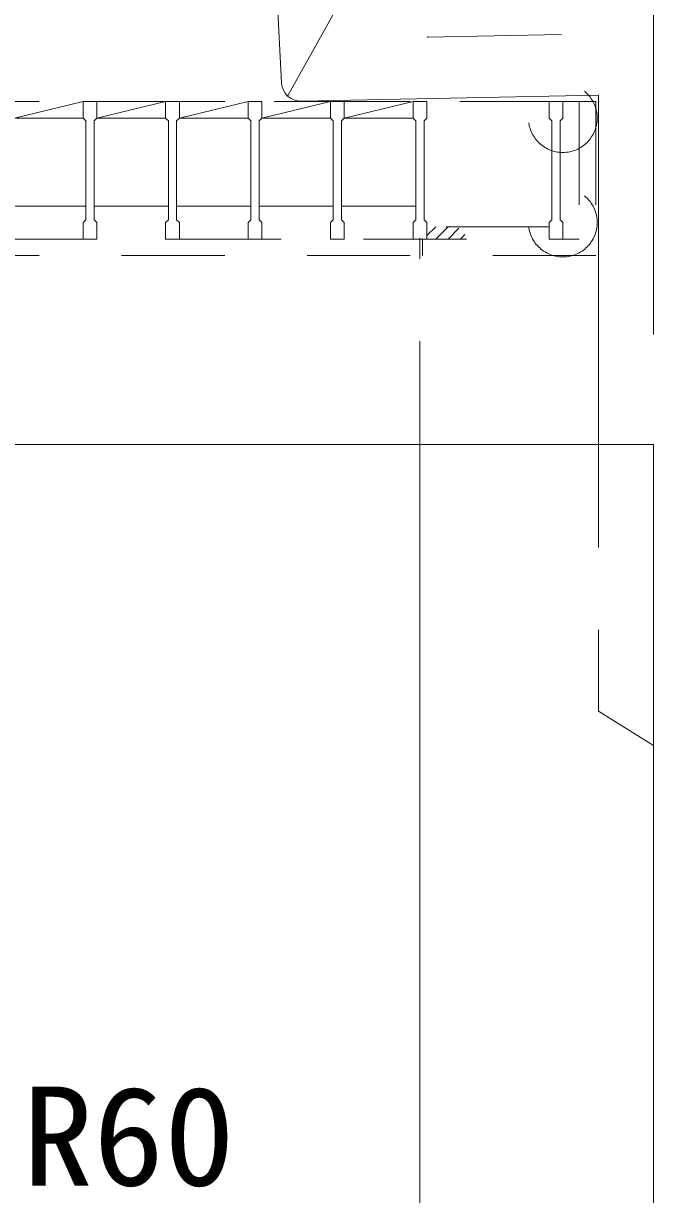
# Model space of a CAD drawing. Units: millimetres at full size; details may follow other scales. Extents: x -734 to 58102, y 49499 to 87169.
# Drawn here: x 5815.3 to 6044.5, y 63253.5 to 63679.5 of the extents above; entities that cross this region are included whole.
import ezdxf
from ezdxf.enums import TextEntityAlignment as Align

# ---------------------------------------------------------------- set-up
doc = ezdxf.new("R2010")
doc.units = ezdxf.units.MM
doc.header["$LTSCALE"] = 50
doc.header["$PDMODE"] = 32
doc.header["$PDSIZE"] = 25
doc.linetypes.add('USER1', pattern=[1.35, 0.75, -0.6])
for name, color, linetype, lineweight in [('寸法線', 7, 'Continuous', 13), ('引出線', 4, 'Continuous', 13), ('本体', 2, 'Continuous', 20), ('ｸﾞﾚｰﾁﾝｸﾞ', 7, 'USER1', 9)]:
    doc.layers.add(name, color=color, linetype=linetype, lineweight=lineweight)
doc.styles.add('ＭＳ 明朝', font='')
doc.styles.get('ＭＳ 明朝').set_extended_font_data('MS Mincho')

# ---------------------------------------------------------------- blocks, each defined once
blk = doc.blocks.new('open_arrow')
at = {"color": 0, "linetype": 'Continuous', "lineweight": -2}
blk.add_lwpolyline([(7.5, 1.25), (0, 0), (7.5, -1.25)], dxfattribs=at)

msp = doc.modelspace()

# ---------------------------------------------------------------- hatches: boundary and pattern name
at = {"layer": 'ｸﾞﾚｰﾁﾝｸﾞ'}
h = msp.add_hatch(dxfattribs=at)
h.set_pattern_fill('USER', color=256, style=0, pattern_type=2)
h.set_pattern_definition([(45, (5095.99, 63284.1), (-2.24506, 2.24506), [37.5, -30])])
h.paths.add_polyline_path([(6006.5, 63605.58), (6006.5, 63601.08), (5987.5, 63601.08), (5962, 63601.08), (5962, 63605.58), (5987.5, 63605.58)])

# ---------------------------------------------------------------- linework, layer by layer
at = {"layer": '寸法線'}
msp.add_line((6044.5, 63566.4), (6044.5, 64109.82), dxfattribs=at)
at = {"layer": '引出線'}
for points in [[(5911.39, 63653.1), (5961.42, 63742.7), (6009.35, 63742.7)], [(5962.15, 63674.57), (6010.86, 63675.54), (5962.12, 63674.57)]]:
    msp.add_lwpolyline(points, dxfattribs=at)
at = {"layer": '本体'}
for p, q in [((5909.18, 63657.87), (5900.92, 63823.02)), ((6024.5, 63653.38), (5916.31, 63651.22)), ((6024.5, 63653.38), (6024.5, 63526.38)), ((6044.5, 63526.38), (5574.5, 63526.38)), ((5959.5, 63196.91), (5959.5, 63526.38)), ((6044.5, 62776.38), (6044.5, 63526.38))]:
    msp.add_line(p, q, dxfattribs=at)
at = {"layer": '本体', "linetype": 'USER1', "lineweight": 9}
for p, q in [((5959.5, 63526.38), (5959.5, 63601.38)), ((6024.51, 63526.38), (6024.51, 63429.38)), ((6044.51, 63416.88), (6024.51, 63429.38))]:
    msp.add_line(p, q, dxfattribs=at)
at = {"layer": '本体'}
msp.add_arc((5916.17, 63658.22), 7, 182.8626, 271.1457, dxfattribs=at)
at = {"layer": 'ｸﾞﾚｰﾁﾝｸﾞ'}
for p, q in [((6023.5, 63651.08), (5595.5, 63651.08)), ((6011.5, 63651.08), (5607.5, 63651.08)), ((5812, 63645.08), (5837, 63651.08)), ((5837, 63651.08), (5842, 63651.08)), ((5837, 63651.08), (5842, 63651.08)), ((5837, 63651.08), (5842, 63651.08)), ((5837, 63651.08), (5837, 63645.08)), ((5837, 63651.08), (5837, 63645.08)), ((5837, 63651.08), (5837, 63645.08)), ((5842, 63651.08), (5842, 63645.08)), ((5842, 63651.08), (5842, 63645.08)), ((5842, 63651.08), (5842, 63645.08)), ((5842, 63645.08), (5867, 63651.08)), ((5867, 63651.08), (5872, 63651.08)), ((5867, 63651.08), (5872, 63651.08)), ((5867, 63651.08), (5872, 63651.08)), ((5867, 63651.08), (5867, 63645.08)), ((5867, 63651.08), (5867, 63645.08)), ((5867, 63651.08), (5867, 63645.08)), ((5872, 63651.08), (5872, 63645.08)), ((5872, 63651.08), (5872, 63645.08)), ((5872, 63651.08), (5872, 63645.08)), ((5872, 63645.08), (5897, 63651.08)), ((5897, 63651.08), (5902, 63651.08)), ((5897, 63651.08), (5902, 63651.08)), ((5897, 63651.08), (5902, 63651.08)), ((5897, 63651.08), (5897, 63645.08)), ((5897, 63651.08), (5897, 63645.08)), ((5897, 63651.08), (5897, 63645.08)), ((5902, 63651.08), (5902, 63645.08)), ((5902, 63651.08), (5902, 63645.08)), ((5902, 63651.08), (5902, 63645.08)), ((5902, 63645.08), (5927, 63651.08)), ((5927, 63651.08), (5932, 63651.08)), ((5927, 63651.08), (5932, 63651.08)), ((5927, 63651.08), (5932, 63651.08)), ((5927, 63651.08), (5927, 63645.08)), ((5927, 63651.08), (5927, 63645.08)), ((5927, 63651.08), (5927, 63645.08)), ((5932, 63651.08), (5932, 63645.08)), ((5932, 63651.08), (5932, 63645.08)), ((5932, 63651.08), (5932, 63645.08)), ((5932, 63645.08), (5957, 63651.08)), ((5957, 63651.08), (5962, 63651.08)), ((5957, 63651.08), (5962, 63651.08)), ((5957, 63651.08), (5962, 63651.08)), ((5957, 63651.08), (5957, 63645.08)), ((5957, 63651.08), (5957, 63645.08)), ((5957, 63651.08), (5957, 63645.08)), ((5962, 63651.08), (5962, 63645.08)), ((5962, 63651.08), (5962, 63645.08)), ((5962, 63651.08), (5962, 63645.08)), ((5987, 63651.08), (5992, 63651.08)), ((5987, 63651.08), (5992, 63651.08)), ((5987, 63651.08), (5992, 63651.08)), ((6006.5, 63651.08), (6011.5, 63651.08)), ((6006.5, 63651.08), (6006.5, 63645.08)), ((6006.5, 63651.08), (6011.5, 63651.08)), ((6006.5, 63651.08), (6006.5, 63645.08)), ((6006.5, 63651.08), (6011.5, 63651.08)), ((6006.5, 63651.08), (6006.5, 63645.08)), ((6011.5, 63645.08), (6011.5, 63651.08)), ((6011.5, 63651.08), (6011.5, 63645.08)), ((6011.5, 63651.08), (6011.5, 63645.08)), ((6011.5, 63651.08), (6011.5, 63645.08)), ((6011.5, 63651.08), (6011.5, 63645.08)), ((6011.5, 63651.08), (6011.5, 63645.08)), ((6011.5, 63651.08), (6011.5, 63645.08)), ((6017.5, 63651.08), (6017.5, 63601.08)), ((6023.5, 63651.08), (6023.5, 63595.08)), ((5812, 63645.08), (5837, 63645.08)), ((5837, 63645.08), (5838, 63644.08)), ((5837, 63645.08), (5838, 63644.08)), ((5837, 63645.08), (5838, 63644.08)), ((5838, 63644.08), (5838, 63608.08)), ((5838, 63644.08), (5838, 63608.08)), ((5838, 63644.08), (5838, 63608.08)), ((5842, 63645.08), (5841, 63644.08)), ((5842, 63645.08), (5841, 63644.08)), ((5842, 63645.08), (5841, 63644.08)), ((5841, 63644.08), (5841, 63608.08)), ((5841, 63644.08), (5841, 63608.08)), ((5841, 63644.08), (5841, 63608.08)), ((5842, 63645.08), (5867, 63645.08)), ((5867, 63645.08), (5868, 63644.08)), ((5867, 63645.08), (5868, 63644.08)), ((5867, 63645.08), (5868, 63644.08)), ((5868, 63644.08), (5868, 63608.08)), ((5868, 63644.08), (5868, 63608.08)), ((5868, 63644.08), (5868, 63608.08)), ((5872, 63645.08), (5871, 63644.08)), ((5872, 63645.08), (5871, 63644.08)), ((5872, 63645.08), (5871, 63644.08)), ((5871, 63644.08), (5871, 63608.08)), ((5871, 63644.08), (5871, 63608.08)), ((5871, 63644.08), (5871, 63608.08)), ((5872, 63645.08), (5897, 63645.08)), ((5897, 63645.08), (5898, 63644.08)), ((5897, 63645.08), (5898, 63644.08)), ((5897, 63645.08), (5898, 63644.08)), ((5898, 63644.08), (5898, 63608.08)), ((5898, 63644.08), (5898, 63608.08)), ((5898, 63644.08), (5898, 63608.08)), ((5902, 63645.08), (5901, 63644.08)), ((5902, 63645.08), (5901, 63644.08)), ((5902, 63645.08), (5901, 63644.08)), ((5901, 63644.08), (5901, 63608.08)), ((5901, 63644.08), (5901, 63608.08)), ((5901, 63644.08), (5901, 63608.08)), ((5902, 63645.08), (5927, 63645.08)), ((5927, 63645.08), (5928, 63644.08)), ((5927, 63645.08), (5928, 63644.08)), ((5927, 63645.08), (5928, 63644.08)), ((5928, 63644.08), (5928, 63608.08)), ((5928, 63644.08), (5928, 63608.08)), ((5928, 63644.08), (5928, 63608.08)), ((5932, 63645.08), (5931, 63644.08)), ((5932, 63645.08), (5931, 63644.08)), ((5932, 63645.08), (5931, 63644.08)), ((5931, 63644.08), (5931, 63608.08)), ((5931, 63644.08), (5931, 63608.08)), ((5931, 63644.08), (5931, 63608.08)), ((5932, 63645.08), (5957, 63645.08)), ((5957, 63645.08), (5958, 63644.08)), ((5957, 63645.08), (5958, 63644.08)), ((5957, 63645.08), (5958, 63644.08)), ((5958, 63644.08), (5958, 63608.08)), ((5958, 63644.08), (5958, 63608.08)), ((5958, 63644.08), (5958, 63608.08)), ((5962, 63645.08), (5961, 63644.08)), ((5962, 63645.08), (5961, 63644.08)), ((5962, 63645.08), (5961, 63644.08)), ((5961, 63644.08), (5961, 63608.08)), ((5961, 63644.08), (5961, 63608.08)), ((5961, 63644.08), (5961, 63608.08)), ((6006.5, 63645.08), (6007.5, 63644.08)), ((6006.5, 63645.08), (6007.5, 63644.08)), ((6006.5, 63645.08), (6007.5, 63644.08)), ((6007.5, 63644.08), (6007.5, 63608.08)), ((6007.5, 63644.08), (6007.5, 63608.08)), ((6007.5, 63644.08), (6007.5, 63608.08)), ((6011.5, 63645.08), (6010.5, 63644.08)), ((6011.5, 63645.08), (6010.5, 63644.08)), ((6011.5, 63645.08), (6010.5, 63644.08)), ((6010.5, 63644.08), (6010.5, 63608.08)), ((6010.5, 63644.08), (6010.5, 63608.08)), ((6010.5, 63644.08), (6010.5, 63608.08)), ((5811, 63613.08), (5838, 63613.08)), ((5841, 63613.08), (5868, 63613.08)), ((5871, 63613.08), (5898, 63613.08)), ((5901, 63613.08), (5928, 63613.08)), ((5931, 63613.08), (5958, 63613.08)), ((5837, 63607.08), (5838, 63608.08)), ((5837, 63607.08), (5838, 63608.08)), ((5837, 63607.08), (5838, 63608.08)), ((5837, 63601.08), (5837, 63607.08)), ((5837, 63601.08), (5837, 63607.08)), ((5837, 63601.08), (5837, 63607.08)), ((5842, 63607.08), (5841, 63608.08)), ((5842, 63607.08), (5841, 63608.08)), ((5842, 63607.08), (5841, 63608.08)), ((5842, 63601.08), (5842, 63607.08)), ((5842, 63601.08), (5842, 63607.08)), ((5842, 63601.08), (5842, 63607.08)), ((5867, 63607.08), (5868, 63608.08)), ((5867, 63607.08), (5868, 63608.08)), ((5867, 63607.08), (5868, 63608.08)), ((5867, 63601.08), (5867, 63607.08)), ((5867, 63601.08), (5867, 63607.08)), ((5867, 63601.08), (5867, 63607.08)), ((5872, 63607.08), (5871, 63608.08)), ((5872, 63607.08), (5871, 63608.08)), ((5872, 63607.08), (5871, 63608.08)), ((5872, 63601.08), (5872, 63607.08)), ((5872, 63601.08), (5872, 63607.08)), ((5872, 63601.08), (5872, 63607.08)), ((5897, 63607.08), (5898, 63608.08)), ((5897, 63607.08), (5898, 63608.08)), ((5897, 63607.08), (5898, 63608.08)), ((5897, 63601.08), (5897, 63607.08)), ((5897, 63601.08), (5897, 63607.08)), ((5897, 63601.08), (5897, 63607.08)), ((5902, 63607.08), (5901, 63608.08)), ((5902, 63607.08), (5901, 63608.08)), ((5902, 63607.08), (5901, 63608.08)), ((5902, 63601.08), (5902, 63607.08)), ((5902, 63601.08), (5902, 63607.08)), ((5902, 63601.08), (5902, 63607.08)), ((5927, 63607.08), (5928, 63608.08)), ((5927, 63607.08), (5928, 63608.08)), ((5927, 63607.08), (5928, 63608.08)), ((5927, 63601.08), (5927, 63607.08)), ((5927, 63601.08), (5927, 63607.08)), ((5927, 63601.08), (5927, 63607.08)), ((5932, 63607.08), (5931, 63608.08)), ((5932, 63607.08), (5931, 63608.08)), ((5932, 63607.08), (5931, 63608.08)), ((5932, 63601.08), (5932, 63607.08)), ((5932, 63601.08), (5932, 63607.08)), ((5932, 63601.08), (5932, 63607.08)), ((5957, 63607.08), (5958, 63608.08)), ((5957, 63607.08), (5958, 63608.08)), ((5957, 63607.08), (5958, 63608.08)), ((5957, 63601.08), (5957, 63607.08)), ((5957, 63601.08), (5957, 63607.08)), ((5957, 63601.08), (5957, 63607.08)), ((5962, 63607.08), (5961, 63608.08)), ((5962, 63607.08), (5961, 63608.08)), ((5962, 63607.08), (5961, 63608.08)), ((5962, 63601.08), (5962, 63607.08)), ((5962, 63601.08), (5962, 63607.08)), ((5962, 63601.08), (5962, 63607.08)), ((6006.5, 63605.58), (5962, 63605.58)), ((6006.5, 63607.08), (6007.5, 63608.08)), ((6006.5, 63607.08), (6007.5, 63608.08)), ((6006.5, 63607.08), (6007.5, 63608.08)), ((6006.5, 63601.08), (6006.5, 63607.08)), ((6006.5, 63601.08), (6006.5, 63607.08)), ((6006.5, 63601.08), (6006.5, 63607.08)), ((6011.5, 63607.08), (6010.5, 63608.08)), ((6011.5, 63607.08), (6010.5, 63608.08)), ((6011.5, 63607.08), (6010.5, 63608.08)), ((6011.5, 63601.08), (6011.5, 63607.08)), ((6011.5, 63601.08), (6011.5, 63607.08)), ((6011.5, 63601.08), (6011.5, 63607.08)), ((6011.5, 63601.08), (6011.5, 63607.08)), ((6011.5, 63601.08), (6011.5, 63607.08)), ((6011.5, 63601.08), (6011.5, 63607.08)), ((5601.5, 63601.08), (6017.5, 63601.08)), ((5837, 63601.08), (5842, 63601.08)), ((5837, 63601.08), (5842, 63601.08)), ((5837, 63601.08), (5842, 63601.08)), ((5867, 63601.08), (5872, 63601.08)), ((5867, 63601.08), (5872, 63601.08)), ((5867, 63601.08), (5872, 63601.08)), ((5897, 63601.08), (5902, 63601.08)), ((5897, 63601.08), (5902, 63601.08)), ((5897, 63601.08), (5902, 63601.08)), ((5927, 63601.08), (5932, 63601.08)), ((5927, 63601.08), (5932, 63601.08)), ((5927, 63601.08), (5932, 63601.08)), ((5957, 63601.08), (5962, 63601.08)), ((5957, 63601.08), (5962, 63601.08)), ((5957, 63601.08), (5962, 63601.08)), ((5960.5, 63601.08), (5960.5, 63595.08)), ((6006.5, 63601.08), (6011.5, 63601.08)), ((6006.5, 63601.08), (6011.5, 63601.08)), ((6006.5, 63601.08), (6011.5, 63601.08)), ((6023.5, 63595.08), (5595.5, 63595.08))]:
    msp.add_line(p, q, dxfattribs=at)
for p in [(6011.5, 63645.08), (6011.5, 63607.08)]:
    msp.add_point(p, dxfattribs=at)

# ---------------------------------------------------------------- block references
at = {"layer": '引出線', "xscale": 0.0533, "yscale": 0.0533}
for p, rotation in [((5962.15, 63674.57), 1.1), ((5911.39, 63653.1), 60.8)]:
    msp.add_blockref('open_arrow', p, dxfattribs=dict(at, rotation=rotation))

# ---------------------------------------------------------------- texts
at = {"layer": '引出線', "style": 'ＭＳ 明朝', "width": 1.05}
msp.add_text('R60', height=36.03, dxfattribs=at).set_placement((5892.16, 63292.79), align=Align.TOP_RIGHT)

doc.saveas('drawing.dxf')
